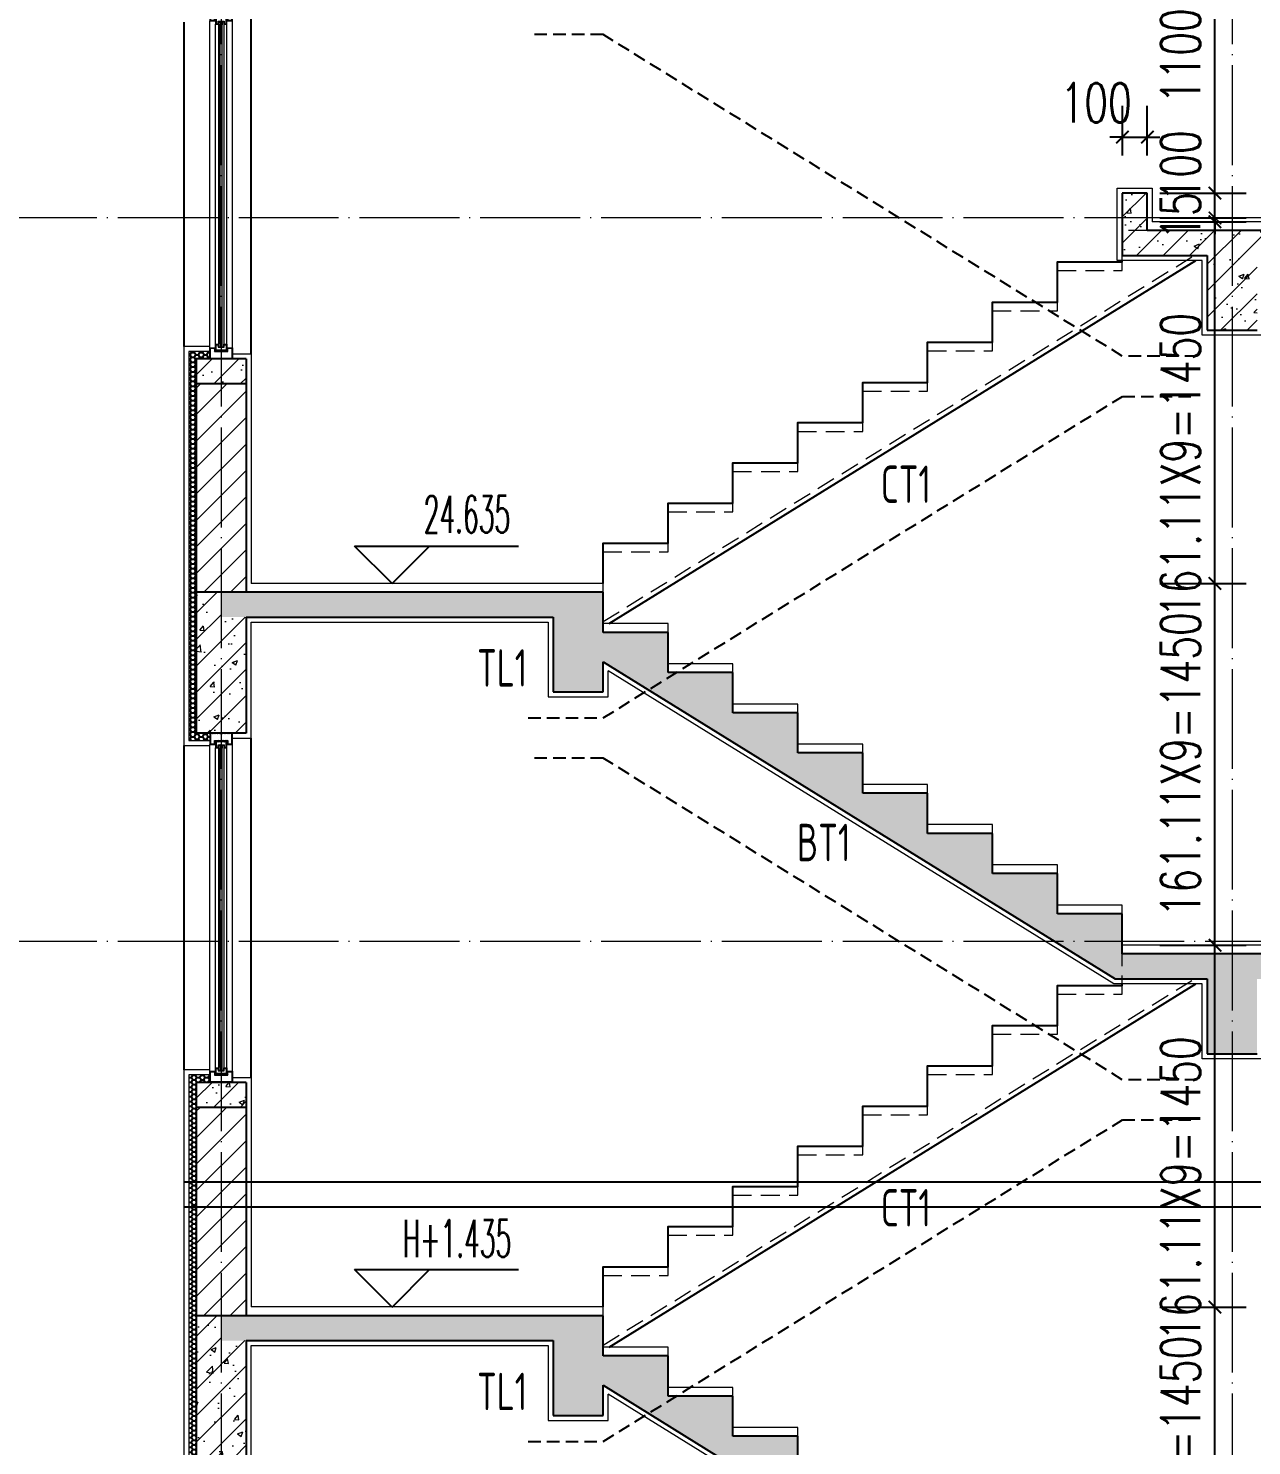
# Model space of a CAD drawing. Extents: x -1058961 to 23600, y -449123 to 2751847.
# Drawn here: x -61607 to -56706, y 36739 to 42420 of the extents above; entities that cross this region are included whole.
import ezdxf
from ezdxf.enums import TextEntityAlignment as Align

# ---------------------------------------------------------------- set-up
doc = ezdxf.new("R2010")
doc.units = 0
doc.header["$LTSCALE"] = 1000
doc.linetypes.add('DOTE', pattern=[2.42, 2, -0.2, 0.02, -0.2])
doc.linetypes.add('HIDDEN', pattern=[0.375, 0.25, -0.125])
doc.layers.get('0').update_dxf_attribs({"linetype": 'CONTINUOUS'})
doc.layers.get('DEFPOINTS').update_dxf_attribs({"linetype": 'CONTINUOUS'})
for name, color, linetype in [('DIM_ELEV', 3, 'CONTINUOUS'), ('DIM_SYMB', 3, 'CONTINUOUS'), ('PUB_TEXT', 2, 'CONTINUOUS'), ('TEXT', 2, 'CONTINUOUS'), ('WALL', 5, 'CONTINUOUS'), ('审核', 1, 'CONTINUOUS'), ('尺寸标注', 86, 'CONTINUOUS'), ('看线', 251, 'CONTINUOUS'), ('立面-看线', 251, 'CONTINUOUS')]:
    doc.layers.add(name, color=color, linetype=linetype)
for name, color, linetype, lineweight in [('DOTE', 19, 'DOTE', 9), ('PUB_HATCH', 8, 'CONTINUOUS', 9), ('S_WINDOW', 144, 'CONTINUOUS', 15), ('STAIR', 2, 'CONTINUOUS', 18), ('内粉刷', 37, 'CONTINUOUS', 9), ('细细', 250, 'CONTINUOUS', 0)]:
    doc.layers.add(name, color=color, linetype=linetype, lineweight=lineweight)
doc.styles.add('_TCH_DIM', font='SIMPLEX.shx', dxfattribs={"width": 0.7, "bigfont": 'GBCBIG.shx'})
doc.styles.add('_TCH_DIM_T3', font='SIMPLEX', dxfattribs={"width": 0.705882, "bigfont": 'GBCBIG'})
doc.styles.add('TSSD_REIN', font='tssdeng.shx', dxfattribs={"width": 0.7, "height": 300, "bigfont": 'tssdchn.shx'})
doc.dimstyles.new('_TCH_ARCH&&50', dxfattribs={"dimtxt": 157.5, "dimasz": 50, "dimexe": 125, "dimexo": 150, "dimgap": 58.75, "dimtad": 1, "dimdec": 0, "dimzin": 0, "dimdsep": 46, "dimtxsty": '_TCH_DIM_T3', "dimblk": 'ARCHTICK', "dimcen": 0.09, "dimclrt": 7, "dimazin": 0, "dimtfac": 1, "dimtdec": 0, "dimtix": 1, "dimtmove": 2, "dimatfit": 3, "dimldrblk": 'ARCHTICK', "dimfxl": 0, "dimtolj": 1, "dimtzin": 0, "dimarcsym": 0})
pattern_1 = [(315, (-218910.2607, -140541.0897), (-1.767766953, -1.767766953), []), (315, (-218909.0822, -140541.0897), (-1.767766953, -1.767766953), [])]
pattern_2 = [(315, (-218910.2607, -141979.3279), (-1.767766953, -1.767766953), []), (315, (-218909.0822, -141979.3279), (-1.767766953, -1.767766953), [])]
pattern_3 = [(45, (0, 0), (-53.0330086, 53.0330086), []), (50, (0, 0), (215.178055, -18.82564), [22.5, -247.5]), (355, (0, 0), (-41.6254, 225.65764), [18, -198]), (100.4514, (17.93, -1.57), (173.552815, 206.831863), [19.122057, -210.342634]), (46.1842, (0, 60), (320.172315, -49.655704), [33.75, -371.25]), (96.6356, (26.68, 55.86), (280.39881, 292.23536), [28.68309, -315.5139]), (351.1842, (0, 60), (280.39858, 292.23558), [27, -297]), (21, (30, 45), (179.072116, -120.785667), [22.5, -247.5]), (326, (30, 45), (72.9946, 217.545014), [18, -198]), (71.4514, (44.92, 34.93), (252.06679, 96.75915), [19.122057, -210.342634]), (37.5, (0, 0), (3.6479566, 99.868156), [0, -195.6, 0, -201, 0, -198.75]), (7.5, (0, 0), (78.920861, 118.323514), [0, -114.6, 0, -191.1, 0, -75.75]), (327.5, (-66.9, 0), (160.146731, -6.7664615), [0, -75, 0, -234, 0, -310.5]), (317.5, (-96.9, 0), (174.95585, 30.031495), [0, -97.5, 0, -155.4, 0, -220.5])]
pattern_4 = [(45, (-1018747.41, 119588.15), (-53.0330086, 53.0330086), []), (50, (-1018747.41, 119588.15), (215.178055, -18.82564), [22.5, -247.5]), (355, (-1018747.41, 119588.15), (-41.6254, 225.65764), [18, -198]), (100.4514, (-1018729.48, 119586.58), (173.552815, 206.831863), [19.122057, -210.342634]), (46.1842, (-1018747.4, 119648.15), (320.172315, -49.655704), [33.75, -371.25]), (96.6356, (-1018720.73, 119644), (280.39881, 292.23536), [28.68309, -315.5139]), (351.1842, (-1018747.4, 119648.15), (280.39858, 292.23558), [27, -297]), (21, (-1018717.41, 119633.15), (179.072116, -120.785667), [22.5, -247.5]), (326, (-1018717.41, 119633.15), (72.9946, 217.545014), [18, -198]), (71.4514, (-1018702.49, 119623.08), (252.06679, 96.75915), [19.122057, -210.342634]), (37.5, (-1018747.41, 119588.15), (3.6479566, 99.868156), [0, -195.6, 0, -201, 0, -198.75]), (7.5, (-1018747.41, 119588.15), (78.920861, 118.323514), [0, -114.6, 0, -191.1, 0, -75.75]), (327.5, (-1018814.31, 119588.15), (160.146731, -6.7664615), [0, -75, 0, -234, 0, -310.5]), (317.5, (-1018844.31, 119588.15), (174.95585, 30.031495), [0, -97.5, 0, -155.4, 0, -220.5])]

# ---------------------------------------------------------------- blocks, each defined once
blk = doc.blocks.new('zrszerf')
at = {"layer": '细细'}
h = blk.add_hatch(dxfattribs=at)
h.set_pattern_fill('金属', color=256, style=0)
h.set_pattern_definition(pattern_1)
h.paths.add_polyline_path([(257694.9, 608543.3), (257714.9, 608543.3), (257714.9, 608556.8), (257764.9, 608556.8), (257764.9, 608543.3), (257784.9, 608543.3), (257784.9, 608588.3), (257694.9, 608588.3)])
h.paths.add_polyline_path([(257712.9, 608558.8), (257712.9, 608545.3), (257696.9, 608545.3), (257696.9, 608586.3), (257782.9, 608586.3), (257782.9, 608545.3), (257766.9, 608545.3), (257766.9, 608558.8)], flags=16)
h = blk.add_hatch(dxfattribs=at)
h.set_pattern_fill('金属', color=256, style=0)
h.set_pattern_definition(pattern_1)
h.paths.add_polyline_path([(257762.4, 608554.8), (257762.4, 608529.8), (257750.4, 608529.8), (257750.4, 608539.8), (257729.4, 608539.8), (257729.4, 608529.8), (257717.4, 608529.8), (257717.4, 608554.8)])
h.paths.add_polyline_path([(257719.4, 608552.8), (257719.4, 608531.8), (257727.4, 608531.8), (257727.4, 608541.8), (257752.4, 608541.8), (257752.4, 608531.8), (257760.4, 608531.8), (257760.4, 608552.8)], flags=16)
h = blk.add_hatch(color=256, dxfattribs=at)
edge = h.paths.add_edge_path()
edge.add_line((257735.4, 608539.8), (257735.4, 608527.8))
edge.add_arc((257739.9, 608519.5), 9.44, 61.5175, 118.4825, ccw=False)
edge.add_line((257744.4, 608527.8), (257744.4, 608539.8))
edge.add_arc((257739.9, 608548.1), 9.44, 241.5175, 298.4825, ccw=False)
h = blk.add_hatch(dxfattribs=at)
h.set_pattern_fill('金属', color=256, style=0)
h.set_pattern_definition(pattern_2)
h.paths.add_polyline_path([(257694.9, 607233.3), (257714.9, 607233.3), (257714.9, 607219.8), (257764.9, 607219.8), (257764.9, 607233.3), (257784.9, 607233.3), (257784.9, 607188.3), (257694.9, 607188.3)])
h.paths.add_polyline_path([(257712.9, 607217.8), (257712.9, 607231.3), (257696.9, 607231.3), (257696.9, 607190.3), (257782.9, 607190.3), (257782.9, 607231.3), (257766.9, 607231.3), (257766.9, 607217.8)], flags=16)
h = blk.add_hatch(dxfattribs=at)
h.set_pattern_fill('金属', color=256, style=0)
h.set_pattern_definition(pattern_2)
h.paths.add_polyline_path([(257762.4, 607221.8), (257762.4, 607246.8), (257750.4, 607246.8), (257750.4, 607236.8), (257729.4, 607236.8), (257729.4, 607246.8), (257717.4, 607246.8), (257717.4, 607221.8)])
h.paths.add_polyline_path([(257719.4, 607223.8), (257719.4, 607244.8), (257727.4, 607244.8), (257727.4, 607234.8), (257752.4, 607234.8), (257752.4, 607244.8), (257760.4, 607244.8), (257760.4, 607223.8)], flags=16)
h = blk.add_hatch(color=256, dxfattribs=at)
edge = h.paths.add_edge_path()
edge.add_line((257735.4, 607236.8), (257735.4, 607248.8))
edge.add_arc((257739.9, 607257.1), 9.44, 241.5175, 298.4825)
edge.add_line((257744.4, 607248.8), (257744.4, 607236.8))
edge.add_arc((257739.9, 607228.5), 9.44, 61.5175, 118.4825)
at = {"layer": 'S_WINDOW'}
for p, q in [((257694.9, 607233.3), (257694.9, 608543.3)), ((257717.4, 607246.8), (257717.4, 608529.8)), ((257762.4, 607246.8), (257762.4, 608529.8)), ((257784.9, 607233.3), (257784.9, 608543.3))]:
    blk.add_line(p, q, dxfattribs=at)
for points in [[(257784.9, 608588.3), (257784.9, 608543.3), (257764.9, 608543.3), (257764.9, 608556.8), (257714.9, 608556.8), (257714.9, 608543.3), (257694.9, 608543.3), (257694.9, 608588.3)], [(257782.9, 608586.3), (257782.9, 608545.3), (257766.9, 608545.3), (257766.9, 608558.8), (257712.9, 608558.8), (257712.9, 608545.3), (257696.9, 608545.3), (257696.9, 608586.3)], [(257762.4, 608554.8), (257762.4, 608529.8), (257750.4, 608529.8), (257750.4, 608539.8), (257729.4, 608539.8), (257729.4, 608529.8), (257717.4, 608529.8), (257717.4, 608554.8)], [(257760.4, 608552.8), (257760.4, 608531.8), (257752.4, 608531.8), (257752.4, 608541.8), (257727.4, 608541.8), (257727.4, 608531.8), (257719.4, 608531.8), (257719.4, 608552.8)], [(257784.9, 607188.3), (257784.9, 607233.3), (257764.9, 607233.3), (257764.9, 607219.8), (257714.9, 607219.8), (257714.9, 607233.3), (257694.9, 607233.3), (257694.9, 607188.3)], [(257782.9, 607190.3), (257782.9, 607231.3), (257766.9, 607231.3), (257766.9, 607217.8), (257712.9, 607217.8), (257712.9, 607231.3), (257696.9, 607231.3), (257696.9, 607190.3)], [(257762.4, 607221.8), (257762.4, 607246.8), (257750.4, 607246.8), (257750.4, 607236.8), (257729.4, 607236.8), (257729.4, 607246.8), (257717.4, 607246.8), (257717.4, 607221.8)], [(257760.4, 607223.8), (257760.4, 607244.8), (257752.4, 607244.8), (257752.4, 607234.8), (257727.4, 607234.8), (257727.4, 607244.8), (257719.4, 607244.8), (257719.4, 607223.8)]]:
    blk.add_lwpolyline(points, close=True, dxfattribs=at)
at = {"layer": '细细'}
for points in [[(257729.4, 608529.8), (257729.4, 607246.8)], [(257735.4, 607248.8), (257735.4, 608539.8)], [(257744.4, 607248.8), (257744.4, 608539.8)], [(257750.4, 608529.8), (257750.4, 607246.8)]]:
    blk.add_lwpolyline(points, dxfattribs=at)
for points in [[(257735.4, 608539.8), (257735.4, 608527.8, -0.253805), (257744.4, 608527.8), (257744.4, 608539.8, -0.253805)], [(257735.4, 607236.8), (257735.4, 607248.8, 0.253805), (257744.4, 607248.8), (257744.4, 607236.8, 0.253805)]]:
    blk.add_lwpolyline(points, format="xyb", close=True, dxfattribs=at)
blk = doc.blocks.new('BFGBFBCBVFB')
at = {"layer": 'PUB_HATCH'}
h = blk.add_hatch(dxfattribs=at)
h.set_pattern_fill('钢筋混凝土', color=256, scale=30, style=0)
h.set_pattern_definition(pattern_3)
h.paths.add_polyline_path([(888522.3, 25515), (888522.3, 25415), (888722.3, 25415), (888722.3, 25515)])
h = blk.add_hatch(dxfattribs=at)
h.set_pattern_fill('普通砖', color=256, scale=30, style=0)
h.set_pattern_definition([(45, (0, 53.85), (-53.03303, 53.03303), [])])
h.paths.add_polyline_path([(888722.4, 25415), (888522.4, 25415), (888522.4, 24580), (888722.4, 24580)])
h = blk.add_hatch(dxfattribs=at)
h.set_pattern_fill('钢筋混凝土', color=256, scale=30, style=0)
h.set_pattern_definition(pattern_3)
h.paths.add_polyline_path([(888722.3, 24480), (888622.3, 24480), (888622.3, 24580), (888522.3, 24580), (888522.3, 24015), (888722.3, 24015)])
h = blk.add_hatch(dxfattribs=at)
h.set_pattern_fill('钢筋混凝土', color=256, scale=30, style=0)
h.set_pattern_definition(pattern_3)
h.paths.add_polyline_path([(888622.3, 24580), (888622.3, 24480), (889952.4, 24480), (889952.4, 24180), (890152.4, 24180), (890152.4, 24301.2), (892203.9, 23030), (892572.4, 23030), (892572.4, 22730), (892772.4, 22730), (892772.4, 23030), (894172.3, 23030), (894172.3, 23130), (892232.4, 23130), (892232.4, 23291.1), (891972.4, 23291.1), (891972.4, 23452.2), (891712.4, 23452.2), (891712.4, 23613.3), (891452.4, 23613.3), (891452.4, 23774.4), (891192.4, 23774.4), (891192.4, 23935.5), (890932.4, 23935.5), (890932.4, 24096.6), (890672.4, 24096.6), (890672.4, 24257.8), (890412.4, 24257.8), (890412.4, 24418.9), (890152.4, 24418.9), (890152.4, 24580)])
at = {"layer": '立面-看线'}
h = blk.add_hatch(dxfattribs=at)
h.set_pattern_fill('HONEY', color=256, scale=7)
h.set_pattern_definition([(0, (77469.076, -360831.97), (16.66875, 9.623705), [11.1125, -22.225]), (120, (77469.076, -360831.97), (-16.66874801, 9.62370845), [11.1125, -22.225]), (60, (77469.076, -360831.97), (1.99e-06, 19.24741345), [-22.225, 11.1125])])
h.paths.add_polyline_path([(888492.3, 24615), (888522.3, 24615), (888522.3, 25515), (888577.3, 25515), (888577.3, 25545), (888492.3, 25545)])
h = blk.add_hatch(dxfattribs=at)
h.set_pattern_fill('HONEY', color=256, scale=7)
h.set_pattern_definition([(0, (77469.098, -360831.968), (16.66875, 9.623705), [11.1125, -22.225]), (120, (77469.098, -360831.968), (-16.66874801, 9.62370845), [11.1125, -22.225]), (60, (77469.098, -360831.968), (1.99e-06, 19.24741345), [-22.225, 11.1125])])
h.paths.add_polyline_path([(888492.3, 24615), (888522.3, 24615), (888522.3, 24015), (888577.3, 24015), (888577.3, 23985), (888492.3, 23985)])
at = {"layer": 'PUB_HATCH', "color": 215}
blk.add_lwpolyline([(888577.3, 25545), (888492.3, 25545), (888492.3, 23985), (888577.3, 23985)], dxfattribs=at)
at = {"layer": 'STAIR', "linetype": 'HIDDEN', "ltscale": 0.3}
blk.add_line((890152.4, 24462.3), (892520.9, 25930), dxfattribs=at)
blk.add_lwpolyline([(890152.4, 24580), (890152.4, 24741.1), (890412.4, 24741.1), (890412.4, 24902.2), (890672.4, 24902.2), (890672.4, 25063.3), (890932.4, 25063.3), (890932.4, 25224.4), (891192.4, 25224.4), (891192.4, 25385.5), (891452.4, 25385.5), (891452.4, 25546.6), (891712.4, 25546.6), (891712.4, 25707.8), (891972.4, 25707.8), (891972.4, 25868.9), (892232.4, 25868.9), (892232.4, 26030)], dxfattribs=at)
at = {"layer": 'WALL'}
for p, q in [((888522.3, 25515), (888522.3, 25415)), ((888722.3, 25515), (888522.3, 25515)), ((888722.3, 25515), (888722.3, 25415)), ((888722.3, 25415), (888522.3, 25415)), ((888522.4, 25415), (888522.4, 24580)), ((888722.3, 25415), (888722.4, 25415)), ((888722.4, 25415), (888722.4, 24580)), ((888522.3, 24580), (888522.3, 24015)), ((888622.3, 24580), (888522.3, 24580)), ((888622.3, 24580), (888522.4, 24580)), ((890152.4, 24580), (888622.3, 24580)), ((890152.4, 24418.9), (890152.4, 24580)), ((888722.3, 24480), (888722.3, 24015)), ((888722.3, 24480), (889952.4, 24480)), ((889952.4, 24480), (889952.4, 24180)), ((890412.4, 24418.9), (890152.4, 24418.9)), ((890412.4, 24257.8), (890412.4, 24418.9)), ((890152.4, 24180), (890152.4, 24301.2)), ((890152.4, 24301.2), (892203.9, 23030)), ((890672.4, 24257.8), (890412.4, 24257.8)), ((890672.4, 24096.6), (890672.4, 24257.8)), ((889952.4, 24180), (890152.4, 24180)), ((890932.4, 24096.6), (890672.4, 24096.6)), ((890932.4, 23935.5), (890932.4, 24096.6))]:
    blk.add_line(p, q, dxfattribs=at)
at = {"layer": '内粉刷'}
for p, q in [((890152.4, 24615), (888742.3, 24615)), ((888742.3, 24460), (889932.4, 24460)), ((889932.4, 24460), (889932.4, 24160)), ((890172.4, 24160), (890172.4, 24265.3)), ((889932.4, 24160), (890172.4, 24160))]:
    blk.add_line(p, q, dxfattribs=at)
for points in [[(888577.3, 25565), (888472.3, 25565), (888472.3, 23965), (888577.3, 23965)], [(888667.3, 25535), (888742.3, 25535), (888742.3, 24615)], [(892232.4, 23165), (892232.4, 23326.1), (891972.4, 23326.1), (891972.4, 23487.2), (891712.4, 23487.2), (891712.4, 23648.3), (891452.4, 23648.3), (891452.4, 23809.4), (891192.4, 23809.4), (891192.4, 23970.5), (890932.4, 23970.5), (890932.4, 24131.6), (890672.4, 24131.6), (890672.4, 24292.8), (890412.4, 24292.8), (890412.4, 24453.9), (890152.4, 24453.9), (890152.4, 24615)], [(888667.3, 23995), (888742.3, 23995), (888742.3, 24460)], [(894152.4, 23010), (892792.4, 23010), (892792.4, 22710), (892552.4, 22710), (892552.4, 23010), (892198.2, 23010), (890172.4, 24265.3)]]:
    blk.add_lwpolyline(points, dxfattribs=at)
at = {"layer": '看线'}
for p, q in [((888742.3, 25535), (888742.3, 26895)), ((888472.3, 26865), (888472.3, 25565))]:
    blk.add_line(p, q, dxfattribs=at)
at = {"layer": '看线', "color": 32}
blk.add_line((890176.7, 24453.9), (892526.6, 25910), dxfattribs=at)
blk.add_lwpolyline([(890152.4, 24615), (890152.4, 24776.1), (890412.4, 24776.1), (890412.4, 24937.2), (890672.4, 24937.2), (890672.4, 25098.3), (890932.4, 25098.3), (890932.4, 25259.4), (891192.4, 25259.4), (891192.4, 25420.5), (891452.4, 25420.5), (891452.4, 25581.6), (891712.4, 25581.6), (891712.4, 25742.8), (891972.4, 25742.8), (891972.4, 25903.9), (892232.4, 25903.9), (892232.4, 25910)], dxfattribs=at)
at = {"xscale": -1}
blk.add_blockref('zrszerf', (1146362.2, -581673.3), dxfattribs=at)
blk = doc.blocks.new('_ArchTick')
at = {"color": 0, "linetype": 'ByBlock', "const_width": 0.15}
blk.add_lwpolyline([(-0.5, -0.5), (0.5, 0.5)], dxfattribs=at)
blk = doc.blocks.new('*D2626')
at = {"layer": 'DEFPOINTS', "color": 0}
for p in [(-57224.1, 42859.7), (-56852.9, 42859.7), (-57224.1, 41759.7)]:
    blk.add_point(p, dxfattribs=at)
at = {"layer": '尺寸标注', "color": 0, "lineweight": -2}
for p, q in [((-57074.1, 42859.7), (-56727.9, 42859.7)), ((-56852.9, 41759.7), (-56852.9, 42859.7)), ((-57074.1, 41759.7), (-56727.9, 41759.7))]:
    blk.add_line(p, q, dxfattribs=at)
at = {"layer": '尺寸标注', "color": 0, "lineweight": -2, "xscale": 50, "yscale": 50, "zscale": 50}
for p, rotation in [((-56852.9, 42859.7), 90), ((-56852.9, 41759.7), 270)]:
    blk.add_blockref('_ArchTick', p, dxfattribs=dict(at, rotation=rotation))
at = {"layer": '尺寸标注', "color": 7, "insert": (-56990.4, 42309.7), "char_height": 157.5, "attachment_point": 5, "rotation": 90, "style": '_TCH_DIM_T3'}
blk.add_mtext('\\A1;1100', dxfattribs=at)
blk = doc.blocks.new('*D2627')
at = {"layer": 'DEFPOINTS', "color": 0}
for p in [(-57224.1, 41759.7), (-56852.9, 41759.7), (-57224.1, 41659.7)]:
    blk.add_point(p, dxfattribs=at)
at = {"layer": '尺寸标注', "color": 0, "lineweight": -2}
for p, q in [((-56852.9, 41759.7), (-56852.9, 41809.7)), ((-57074.1, 41759.7), (-56727.9, 41759.7)), ((-56852.9, 41659.7), (-56852.9, 41759.7)), ((-57074.1, 41659.7), (-56727.9, 41659.7)), ((-56852.9, 41659.7), (-56852.9, 41609.7))]:
    blk.add_line(p, q, dxfattribs=at)
at = {"layer": '尺寸标注', "color": 0, "lineweight": -2, "xscale": 50, "yscale": 50, "zscale": 50}
for p, rotation in [((-56852.9, 41759.7), 270), ((-56852.9, 41659.7), 90)]:
    blk.add_blockref('_ArchTick', p, dxfattribs=dict(at, rotation=rotation))
at = {"layer": '尺寸标注', "color": 7, "insert": (-56990.4, 41868.7), "char_height": 157.5, "attachment_point": 5, "rotation": 90, "style": '_TCH_DIM_T3'}
blk.add_mtext('\\A1;100', dxfattribs=at)
blk = doc.blocks.new('*D2628')
at = {"layer": 'DEFPOINTS', "color": 0}
for p in [(-57224.1, 41659.7), (-57224.1, 41644.7), (-56852.9, 41659.7)]:
    blk.add_point(p, dxfattribs=at)
at = {"layer": '尺寸标注', "color": 0, "lineweight": -2}
for p, q in [((-56852.9, 41659.7), (-56852.9, 41709.7)), ((-57074.1, 41659.7), (-56727.9, 41659.7)), ((-57074.1, 41644.7), (-56727.9, 41644.7)), ((-56852.9, 41644.7), (-56852.9, 41659.7)), ((-56852.9, 41644.7), (-56852.9, 41594.7))]:
    blk.add_line(p, q, dxfattribs=at)
at = {"layer": '尺寸标注', "color": 0, "lineweight": -2, "xscale": 50, "yscale": 50, "zscale": 50}
for p, rotation in [((-56852.9, 41659.7), 270), ((-56852.9, 41644.7), 90)]:
    blk.add_blockref('_ArchTick', p, dxfattribs=dict(at, rotation=rotation))
at = {"layer": '尺寸标注', "color": 7, "insert": (-56990.4, 41667.8), "char_height": 157.5, "attachment_point": 5, "rotation": 90, "style": '_TCH_DIM_T3'}
blk.add_mtext('\\A1;15', dxfattribs=at)
blk = doc.blocks.new('*D2629')
at = {"layer": 'DEFPOINTS', "color": 0}
for p in [(-57224.1, 41644.7), (-56852.9, 41644.7), (-57224.1, 40194.8)]:
    blk.add_point(p, dxfattribs=at)
at = {"layer": '尺寸标注', "color": 0, "lineweight": -2}
for p, q in [((-57074.1, 41644.7), (-56727.9, 41644.7)), ((-56852.9, 40194.8), (-56852.9, 41644.7)), ((-57074.1, 40194.8), (-56727.9, 40194.8))]:
    blk.add_line(p, q, dxfattribs=at)
at = {"layer": '尺寸标注', "color": 0, "lineweight": -2, "xscale": 50, "yscale": 50, "zscale": 50}
for p, rotation in [((-56852.9, 41644.7), 90), ((-56852.9, 40194.8), 270)]:
    blk.add_blockref('_ArchTick', p, dxfattribs=dict(at, rotation=rotation))
at = {"layer": '尺寸标注', "color": 7, "insert": (-56990.4, 40669.7), "char_height": 157.5, "attachment_point": 5, "rotation": 90, "style": '_TCH_DIM_T3'}
blk.add_mtext('\\A1;161.11X9=1450', dxfattribs=at)
blk = doc.blocks.new('*D2630')
at = {"layer": 'DEFPOINTS', "color": 0}
for p in [(-57224.1, 40194.8), (-56852.9, 40194.8), (-57224.1, 38744.8)]:
    blk.add_point(p, dxfattribs=at)
at = {"layer": '尺寸标注', "color": 0, "lineweight": -2}
for p, q in [((-57074.1, 40194.8), (-56727.9, 40194.8)), ((-56852.9, 38744.8), (-56852.9, 40194.8)), ((-57074.1, 38744.8), (-56727.9, 38744.8))]:
    blk.add_line(p, q, dxfattribs=at)
at = {"layer": '尺寸标注', "color": 0, "lineweight": -2, "xscale": 50, "yscale": 50, "zscale": 50}
for p, rotation in [((-56852.9, 40194.8), 90), ((-56852.9, 38744.8), 270)]:
    blk.add_blockref('_ArchTick', p, dxfattribs=dict(at, rotation=rotation))
at = {"layer": '尺寸标注', "color": 7, "insert": (-56990.4, 39469.8), "char_height": 157.5, "attachment_point": 5, "rotation": 90, "style": '_TCH_DIM_T3'}
blk.add_mtext('\\A1;161.11X9=1450', dxfattribs=at)
blk = doc.blocks.new('*D2631')
at = {"layer": 'DEFPOINTS', "color": 0}
for p in [(-57224.1, 38744.8), (-56852.9, 38744.8), (-57224.1, 37294.8)]:
    blk.add_point(p, dxfattribs=at)
at = {"layer": '尺寸标注', "color": 0, "lineweight": -2}
for p, q in [((-57074.1, 38744.8), (-56727.9, 38744.8)), ((-56852.9, 37294.8), (-56852.9, 38744.8)), ((-57074.1, 37294.8), (-56727.9, 37294.8))]:
    blk.add_line(p, q, dxfattribs=at)
at = {"layer": '尺寸标注', "color": 0, "lineweight": -2, "xscale": 50, "yscale": 50, "zscale": 50}
for p, rotation in [((-56852.9, 38744.8), 90), ((-56852.9, 37294.8), 270)]:
    blk.add_blockref('_ArchTick', p, dxfattribs=dict(at, rotation=rotation))
at = {"layer": '尺寸标注', "color": 7, "insert": (-56990.4, 37769.8), "char_height": 157.5, "attachment_point": 5, "rotation": 90, "style": '_TCH_DIM_T3'}
blk.add_mtext('\\A1;161.11X9=1450', dxfattribs=at)
blk = doc.blocks.new('*D2632')
at = {"layer": 'DEFPOINTS', "color": 0}
for p in [(-57224.1, 37294.8), (-56852.9, 37294.8), (-57224.1, 35844.8)]:
    blk.add_point(p, dxfattribs=at)
at = {"layer": '尺寸标注', "color": 0, "lineweight": -2}
for p, q in [((-57074.1, 37294.8), (-56727.9, 37294.8)), ((-56852.9, 35844.8), (-56852.9, 37294.8)), ((-57074.1, 35844.8), (-56727.9, 35844.8))]:
    blk.add_line(p, q, dxfattribs=at)
at = {"layer": '尺寸标注', "color": 0, "lineweight": -2, "xscale": 50, "yscale": 50, "zscale": 50}
for p, rotation in [((-56852.9, 37294.8), 90), ((-56852.9, 35844.8), 270)]:
    blk.add_blockref('_ArchTick', p, dxfattribs=dict(at, rotation=rotation))
at = {"layer": '尺寸标注', "color": 7, "insert": (-56990.4, 36569.8), "char_height": 157.5, "attachment_point": 5, "rotation": 90, "style": '_TCH_DIM_T3'}
blk.add_mtext('\\A1;161.11X9=1450', dxfattribs=at)
blk = doc.blocks.new('*D2638')
at = {"layer": 'DEFPOINTS', "color": 0}
for p in [(-57124, 41983.9), (-57224, 41759.7), (-57124, 41759.7)]:
    blk.add_point(p, dxfattribs=at)
at = {"layer": '尺寸标注', "color": 0, "lineweight": -2}
for p, q in [((-57224, 41909.7), (-57224, 42108.9)), ((-57124, 41909.7), (-57124, 42108.9)), ((-57224, 41983.9), (-57274, 41983.9)), ((-57224, 41983.9), (-57124, 41983.9)), ((-57124, 41983.9), (-57074, 41983.9))]:
    blk.add_line(p, q, dxfattribs=at)
at = {"layer": '尺寸标注', "color": 0, "lineweight": -2, "xscale": 50, "yscale": 50, "zscale": 50}
blk.add_blockref('_ArchTick', (-57224, 41983.9), dxfattribs=at)
at = {"layer": '尺寸标注', "color": 0, "lineweight": -2, "xscale": 50, "yscale": 50, "zscale": 50, "rotation": 180}
blk.add_blockref('_ArchTick', (-57124, 41983.9), dxfattribs=at)
at = {"layer": '尺寸标注', "color": 7, "insert": (-57328.9, 42121.4), "char_height": 157.5, "attachment_point": 5, "style": '_TCH_DIM_T3'}
blk.add_mtext('\\A1;100', dxfattribs=at)

msp = doc.modelspace()

# ---------------------------------------------------------------- hatches: boundary and pattern name
at = {"layer": 'PUB_HATCH'}
h = msp.add_hatch(dxfattribs=at)
h.set_pattern_fill('钢筋混凝土', color=256, scale=30, style=0)
h.set_pattern_definition(pattern_4)
h.paths.add_polyline_path([(-55284.1, 41509.73), (-55284.1, 41609.73), (-57124.09, 41609.73), (-57124.09, 41759.73), (-57224.09, 41759.73), (-57224.09, 41509.73), (-56884.09, 41509.73), (-56884.09, 41209.73), (-56684.09, 41209.73), (-56684.09, 41509.73)])
h = msp.add_hatch(dxfattribs=at)
h.set_pattern_fill('钢筋混凝土', color=256, scale=30, style=0)
h.set_pattern_definition(pattern_4)
h.paths.add_polyline_path([(-60934.12, 41094.91), (-60934.12, 40994.91), (-60734.12, 40994.91), (-60734.12, 41094.91)])
h = msp.add_hatch(dxfattribs=at)
h.set_pattern_fill('普通砖', color=256, scale=30, style=0)
h.set_pattern_definition([(45, (-1018747.41, 119642.004), (-53.03303, 53.03303), [])])
h.paths.add_polyline_path([(-60734.06, 40994.91), (-60934.06, 40994.91), (-60934.04, 40159.91), (-60734.04, 40159.92)])
h = msp.add_hatch(dxfattribs=at)
h.set_pattern_fill('钢筋混凝土', color=256, scale=30, style=0)
h.set_pattern_definition(pattern_4)
h.paths.add_polyline_path([(-60734.1, 40059.9), (-60834.1, 40059.9), (-60834.1, 40159.91), (-60934.1, 40159.91), (-60934.1, 39594.91), (-60734.1, 39594.91)])
h = msp.add_hatch(dxfattribs=at)
h.set_pattern_fill('钢筋混凝土', color=256, scale=30, style=0)
h.set_pattern_definition(pattern_4)
h.paths.add_polyline_path([(-60834.1, 40159.91), (-60834.1, 40059.9), (-59504.03, 40059.9), (-59504.03, 39759.9), (-59304.03, 39759.9), (-59304.03, 39881.15), (-57252.51, 38609.9), (-56884.03, 38609.9), (-56884.03, 38309.9), (-56684.03, 38309.9), (-56684.03, 38609.9), (-55284.1, 38609.9), (-55284.1, 38709.9), (-57224.03, 38709.9), (-57224.03, 38871.01), (-57484.03, 38871.01), (-57484.03, 39032.12), (-57744.03, 39032.12), (-57744.03, 39193.23), (-58004.03, 39193.23), (-58004.03, 39354.35), (-58264.03, 39354.35), (-58264.03, 39515.46), (-58524.03, 39515.46), (-58524.03, 39676.57), (-58784.03, 39676.57), (-58784.03, 39837.68), (-59044.03, 39837.68), (-59044.03, 39998.79), (-59304.03, 39998.79), (-59304.03, 40159.9)])
at = {"layer": '立面-看线'}
h = msp.add_hatch(dxfattribs=at)
h.set_pattern_fill('HONEY', color=256, scale=7)
h.set_pattern_definition([(0, (-871987.363, -345252.044), (16.66875, 9.623705), [11.1125, -22.225]), (120, (-871987.363, -345252.044), (-16.66874801, 9.62370845), [11.1125, -22.225]), (60, (-871987.363, -345252.044), (1.99e-06, 19.24741345), [-22.225, 11.1125])])
h.paths.add_polyline_path([(-60964.12, 40194.91), (-60934.12, 40194.91), (-60934.12, 41094.91), (-60879.12, 41094.91), (-60879.12, 41124.91), (-60964.12, 41124.91)])
h = msp.add_hatch(dxfattribs=at)
h.set_pattern_fill('HONEY', color=256, scale=7)
h.set_pattern_definition([(0, (-871987.341, -345252.043), (16.66875, 9.623705), [11.1125, -22.225]), (120, (-871987.341, -345252.043), (-16.66874801, 9.62370845), [11.1125, -22.225]), (60, (-871987.341, -345252.043), (1.99e-06, 19.24741345), [-22.225, 11.1125])])
h.paths.add_polyline_path([(-60964.1, 40194.91), (-60934.1, 40194.91), (-60934.1, 39594.91), (-60879.1, 39594.91), (-60879.1, 39564.91), (-60964.1, 39564.91)])

# ---------------------------------------------------------------- linework, layer by layer
at = {"layer": 'DIM_ELEV', "color": 6}
for p, q in [((-60149.71, 40194.77), (-60299.71, 40344.77)), ((-60299.71, 40344.77), (-59643.71, 40344.77)), ((-60149.71, 40194.77), (-59999.71, 40344.77)), ((-60149.71, 37294.77), (-60299.71, 37444.77)), ((-60299.71, 37444.77), (-59643.71, 37444.77)), ((-60149.71, 37294.77), (-59999.71, 37444.77))]:
    msp.add_line(p, q, dxfattribs=at)
at = {"layer": 'DIM_SYMB', "color": 5}
for points in [[(-60984.12, 37796.75), (-56112.2, 37796.75), (-56093.1, 37849.25), (-56074.58, 37744.25), (-56055.95, 37796.75), (-51184.04, 37796.75)], [(-60984.12, 37696.75), (-56112.2, 37696.75), (-56093.1, 37749.25), (-56074.58, 37644.25), (-56055.95, 37696.75), (-51184.04, 37696.75)]]:
    msp.add_lwpolyline(points, dxfattribs=at)
at = {"layer": 'DOTE', "color": 1, "linetype": 'DOTE', "ltscale": 0.2}
for p, q in [((-60834.1, 45659.73), (-60834.08, 21082.73)), ((-56784.1, 45659.73), (-56784.08, 21082.73)), ((-50684.04, 41659.73), (-66161.1, 41659.73)), ((-50684.04, 38759.73), (-66161.1, 38759.73))]:
    msp.add_line(p, q, dxfattribs=at)
at = {"layer": 'PUB_HATCH', "color": 215}
msp.add_lwpolyline([(-60879.12, 41124.91), (-60964.12, 41124.91), (-60964.12, 39564.91), (-60879.12, 39564.91)], dxfattribs=at)
at = {"layer": 'STAIR', "linetype": 'HIDDEN', "ltscale": 0.3}
msp.add_line((-59304.03, 40042.26), (-56935.56, 41509.9), dxfattribs=at)
for points in [[(-59304.03, 40159.9), (-59304.03, 40321.01), (-59044.03, 40321.01), (-59044.03, 40482.12), (-58784.03, 40482.12), (-58784.03, 40643.23), (-58524.03, 40643.23), (-58524.03, 40804.35), (-58264.03, 40804.35), (-58264.03, 40965.46), (-58004.03, 40965.46), (-58004.03, 41126.57), (-57744.03, 41126.57), (-57744.03, 41287.68), (-57484.03, 41287.68), (-57484.03, 41448.79), (-57224.03, 41448.79), (-57224.03, 41609.73)], [(-57124.09, 41609.73), (-57224.09, 41609.73)]]:
    msp.add_lwpolyline(points, dxfattribs=at)
at = {"layer": 'WALL'}
for p, q in [((-57124.09, 41759.73), (-57224.09, 41759.73)), ((-57224.09, 41759.73), (-57224.09, 41509.73)), ((-57124.09, 41609.73), (-57124.09, 41759.73)), ((-55284.1, 41609.73), (-57124.09, 41609.73)), ((-57224.09, 41509.73), (-56884.09, 41509.73)), ((-56884.09, 41509.73), (-56884.09, 41209.73)), ((-56884.09, 41209.73), (-56684.09, 41209.73)), ((-60934.12, 41094.91), (-60934.12, 40994.91)), ((-60734.12, 41094.91), (-60934.12, 41094.91)), ((-60734.12, 41094.91), (-60734.12, 40994.91)), ((-60734.12, 40994.91), (-60934.12, 40994.91)), ((-60934.06, 40994.91), (-60934.04, 40159.91)), ((-60734.12, 40994.91), (-60734.06, 40994.91)), ((-60734.06, 40994.91), (-60734.04, 40159.92)), ((-60934.1, 40159.91), (-60934.1, 39594.91)), ((-60834.1, 40159.91), (-60934.1, 40159.91)), ((-60834.1, 40159.91), (-60934.04, 40159.91)), ((-59304.06, 40159.9), (-60834.1, 40159.91)), ((-59304.03, 40159.9), (-59304.06, 40159.9)), ((-59304.03, 39998.79), (-59304.03, 40159.9)), ((-60734.1, 40059.9), (-60734.1, 39594.91)), ((-60734.1, 40059.9), (-59504.03, 40059.9)), ((-59504.03, 40059.9), (-59504.03, 39759.9)), ((-59044.03, 39998.79), (-59304.03, 39998.79)), ((-59044.03, 39837.68), (-59044.03, 39998.79)), ((-59304.03, 39759.9), (-59304.03, 39881.15)), ((-59304.03, 39881.15), (-57252.51, 38609.9)), ((-58784.03, 39837.68), (-59044.03, 39837.68)), ((-58784.03, 39676.57), (-58784.03, 39837.68)), ((-59504.03, 39759.9), (-59304.03, 39759.9)), ((-58524.03, 39676.57), (-58784.03, 39676.57)), ((-58524.03, 39515.46), (-58524.03, 39676.57)), ((-60734.1, 39594.91), (-60934.1, 39594.91)), ((-58264.03, 39515.46), (-58524.03, 39515.46)), ((-58264.03, 39354.35), (-58264.03, 39515.46)), ((-58004.03, 39354.35), (-58264.03, 39354.35)), ((-58004.03, 39193.23), (-58004.03, 39354.35)), ((-57744.03, 39193.23), (-58004.03, 39193.23)), ((-57744.03, 39032.12), (-57744.03, 39193.23)), ((-57484.03, 39032.12), (-57744.03, 39032.12)), ((-57484.03, 38871.01), (-57484.03, 39032.12)), ((-57224.03, 38871.01), (-57484.03, 38871.01)), ((-57224.03, 38709.9), (-57224.03, 38871.01)), ((-55284.1, 38709.9), (-57224.03, 38709.9)), ((-57252.51, 38609.9), (-56884.03, 38609.9)), ((-56884.03, 38609.9), (-56884.03, 38309.9)), ((-56884.03, 38309.9), (-56684.03, 38309.9))]:
    msp.add_line(p, q, dxfattribs=at)
at = {"layer": '内粉刷'}
for p, q in [((-59304.03, 40194.9), (-60714.1, 40194.9)), ((-60714.1, 40039.9), (-59524.03, 40039.9)), ((-59524.03, 40039.9), (-59524.03, 39739.9)), ((-59284.03, 39739.9), (-59284.03, 39845.23)), ((-59524.03, 39739.9), (-59284.03, 39739.9)), ((-55304.03, 38744.9), (-57224.03, 38744.9))]:
    msp.add_line(p, q, dxfattribs=at)
for points in [[(-55304.11, 41489.73), (-56664.09, 41489.73), (-56664.09, 41189.73), (-56904.09, 41189.73), (-56904.09, 41489.73), (-57244.09, 41489.73), (-57244.09, 41779.73), (-57104.09, 41779.73), (-57104.09, 41644.73)], [(-55304.06, 41644.73), (-57104.03, 41644.73)], [(-60879.12, 41144.91), (-60984.12, 41144.91), (-60984.12, 39544.91), (-60879.12, 39544.91)], [(-60789.12, 41114.91), (-60714.12, 41114.91), (-60714.12, 40194.91)], [(-57224.03, 38744.9), (-57224.03, 38906.01), (-57484.03, 38906.01), (-57484.03, 39067.12), (-57744.03, 39067.12), (-57744.03, 39228.23), (-58004.03, 39228.23), (-58004.03, 39389.35), (-58264.03, 39389.35), (-58264.03, 39550.46), (-58524.03, 39550.46), (-58524.03, 39711.57), (-58784.03, 39711.57), (-58784.03, 39872.68), (-59044.03, 39872.68), (-59044.03, 40033.79), (-59304.03, 40033.79), (-59304.03, 40194.9)], [(-60789.12, 39574.91), (-60714.12, 39574.91), (-60714.12, 40039.91)], [(-55304.03, 38589.9), (-56664.03, 38589.9), (-56664.03, 38289.9), (-56904.03, 38289.9), (-56904.03, 38589.9), (-57258.2, 38589.9), (-59284.03, 39845.23)]]:
    msp.add_lwpolyline(points, dxfattribs=at)
at = {"layer": '审核', "color": 58, "linetype": 'HIDDEN', "ltscale": 0.2}
for points in [[(-56924.03, 41105.86), (-57224.03, 41105.86), (-59304.03, 42394.75), (-59604.03, 42394.75)], [(-59604.03, 39655.86), (-59304.03, 39655.86), (-57223.95, 40944.75), (-56923.95, 40944.75)], [(-56924.03, 38205.86), (-57224.03, 38205.86), (-59304.03, 39494.75), (-59604.03, 39494.75)], [(-59604.03, 36755.86), (-59304.03, 36755.86), (-57223.95, 38044.75), (-56923.95, 38044.75)]]:
    msp.add_lwpolyline(points, dxfattribs=at)
at = {"layer": '看线'}
for p, q in [((-60984.12, 42444.91), (-60984.12, 41144.91)), ((-60714.12, 41114.91), (-60714.12, 42474.91))]:
    msp.add_line(p, q, dxfattribs=at)
at = {"layer": '看线', "color": 32}
msp.add_line((-59279.73, 40033.79), (-56929.87, 41489.9), dxfattribs=at)
msp.add_lwpolyline([(-59304.03, 40194.9), (-59304.03, 40356.01), (-59044.03, 40356.01), (-59044.03, 40517.12), (-58784.03, 40517.12), (-58784.03, 40678.23), (-58524.03, 40678.23), (-58524.03, 40839.35), (-58264.03, 40839.35), (-58264.03, 41000.46), (-58004.03, 41000.46), (-58004.03, 41161.57), (-57744.03, 41161.57), (-57744.03, 41322.68), (-57484.03, 41322.68), (-57484.03, 41483.79), (-57224.03, 41483.79), (-57224.03, 41489.9)], dxfattribs=at)

# ---------------------------------------------------------------- block references
at = {"xscale": -1}
msp.add_blockref('zrszerf', (196905.8, -566093.41), dxfattribs=at)
msp.add_blockref('BFGBFBCBVFB', (-949456.49, 12679.94))

# ---------------------------------------------------------------- texts
at = {"layer": 'DIM_ELEV', "color": 7, "style": '_TCH_DIM', "width": 0.494118}
msp.add_text('H+1.435', height=148.75, dxfattribs=at).set_placement((-60106.71, 37494.82))
at = {"layer": 'PUB_TEXT', "color": 6, "style": '_TCH_DIM', "width": 0.494118}
msp.add_text('24.635', height=148.75, dxfattribs=at).set_placement((-60022.71, 40397.27))
at = {"layer": 'TEXT', "color": 230, "style": 'TSSD_REIN', "width": 0.7}
for s, p in [('CT1', (-58091.24, 40517.5)), ('TL1', (-59708.45, 39781.36)), ('BT1', (-58420.46, 39081.59)), ('CT1', (-58091.24, 37617.52)), ('TL1', (-59708.5, 36881.38))]:
    msp.add_text(s, height=150, dxfattribs=at).set_placement(p, align=Align.CENTER)

# ---------------------------------------------------------------- dimensions: what is measured, and where the dimension line sits
at = {"layer": '尺寸标注', "color": 106}
dim = msp.add_aligned_dim(p1=(-57224.09, 41759.73), p2=(-57224.09, 42859.73), distance=-371.15, dimstyle='_TCH_ARCH&&50', dxfattribs=at)
dim.commit()
dim.dimension.update_dxf_attribs({"geometry": '*D2626', "text_midpoint": (-56990.44, 42309.73)})
for base, p1, p2, angle, picture, middle in [((-57124.03, 41983.87), (-57224.03, 41759.73), (-57124.03, 41759.73), 0, '*D2638', (-57328.92, 42121.37)), ((-56852.94, 41759.73), (-57224.09, 41659.73), (-57224.09, 41759.73), 90, '*D2627', (-56990.44, 41868.67)), ((-56852.94, 41659.73), (-57224.09, 41644.73), (-57224.09, 41659.73), 90, '*D2628', (-56990.44, 41667.79))]:
    dim = msp.add_linear_dim(base=base, p1=p1, p2=p2, angle=angle, dimstyle='_TCH_ARCH&&50', dxfattribs=at)
    dim.commit()
    dim.dimension.update_dxf_attribs({"geometry": picture, "text_midpoint": middle, "dimtype": 161})
for base, p1, p2, picture, middle in [((-56852.94, 41644.73), (-57224.09, 40194.76), (-57224.09, 41644.73), '*D2629', (-56990.44, 40669.74)), ((-56852.94, 38744.76), (-57224.09, 37294.76), (-57224.09, 38744.76), '*D2631', (-56990.44, 37769.76))]:
    dim = msp.add_linear_dim(base=base, p1=p1, p2=p2, angle=90, text='161.11X9=1450', dimstyle='_TCH_ARCH&&50', dxfattribs=at)
    dim.commit()
    dim.dimension.update_dxf_attribs({"geometry": picture, "text_midpoint": middle, "dimtype": 161})
for p1, p2, picture, middle in [((-57224.09, 38744.76), (-57224.09, 40194.76), '*D2630', (-56990.44, 39469.76)), ((-57224.09, 35844.76), (-57224.09, 37294.76), '*D2632', (-56990.44, 36569.76))]:
    dim = msp.add_aligned_dim(p1=p1, p2=p2, distance=-371.15, text='161.11X9=1450', dimstyle='_TCH_ARCH&&50', dxfattribs=at)
    dim.commit()
    dim.dimension.update_dxf_attribs({"geometry": picture, "text_midpoint": middle})

doc.saveas('drawing.dxf')
